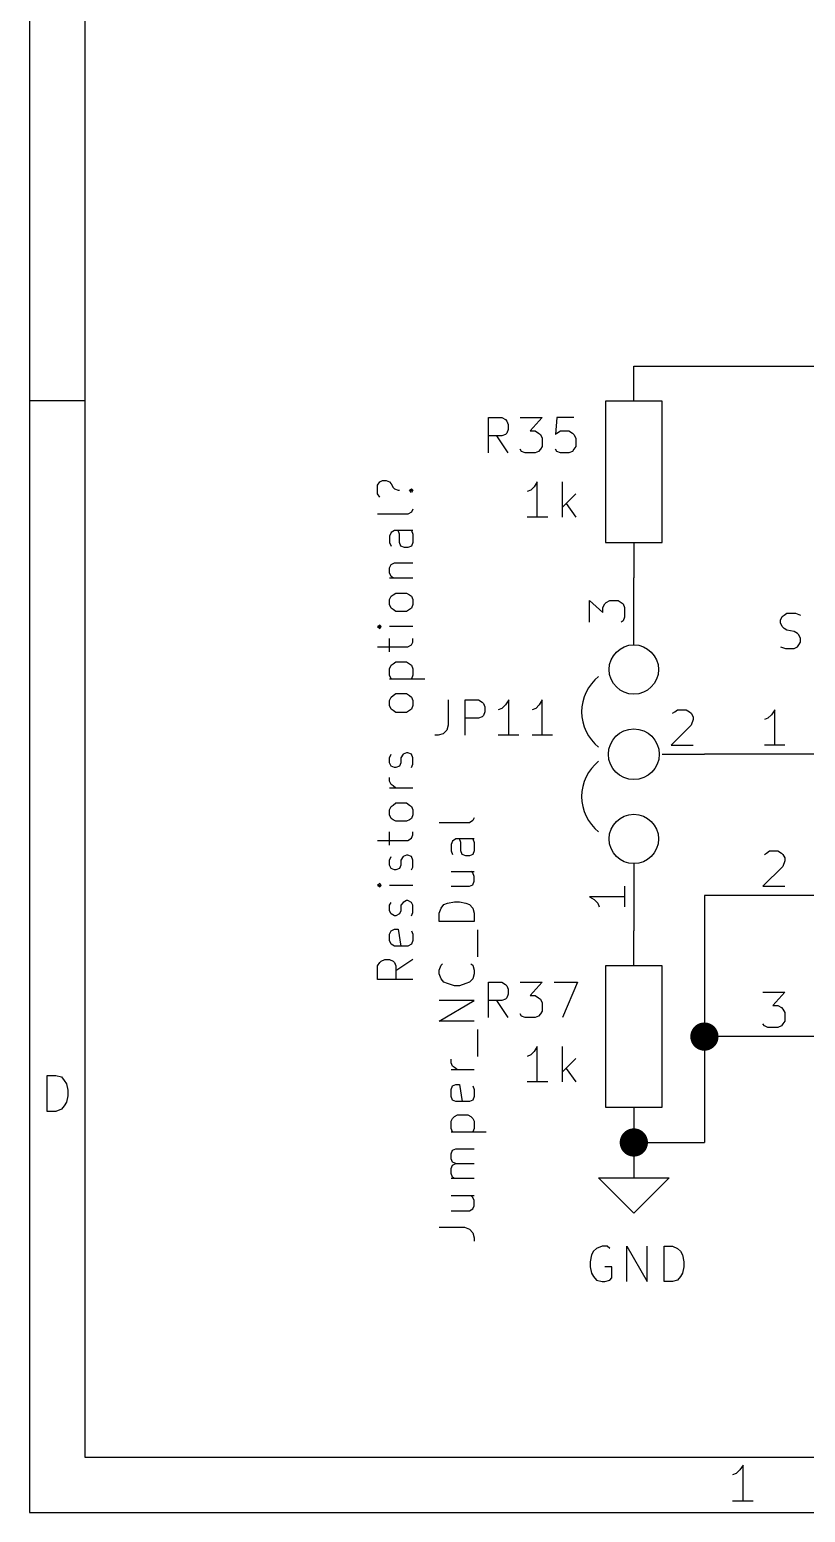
# Model space of a CAD drawing. Extents: x -2.2 to 11.3, y -7.9 to -0.4.
# Drawn here: x 0.394 to 1.493, y -7.874 to -5.774 of the extents above; entities that cross this region are included whole.
import ezdxf

# ---------------------------------------------------------------- set-up
doc = ezdxf.new("R2010")
doc.units = 0
doc.header["$MEASUREMENT"] = 0
for name, color, linetype in [('BLUE3', 171, 'CONTINUOUS'), ('CYAN2', 4, 'CONTINUOUS'), ('GREEN2', 3, 'CONTINUOUS'), ('RED2', 1, 'CONTINUOUS')]:
    doc.layers.add(name, color=color, linetype=linetype)

msp = doc.modelspace()

# ---------------------------------------------------------------- linework, layer by layer
at = {"layer": 'BLUE3', "linetype": 'CONTINUOUS'}
for p, q in [((0.887, -6.419), (0.89, -6.414)), ((0.887, -6.431), (0.887, -6.419)), ((0.89, -6.414), (0.894, -6.412)), ((0.894, -6.412), (0.899, -6.412)), ((0.899, -6.412), (0.904, -6.414)), ((0.904, -6.414), (0.906, -6.417)), ((0.906, -6.417), (0.909, -6.422)), ((0.909, -6.422), (0.911, -6.424)), ((0.911, -6.424), (0.916, -6.426)), ((0.916, -6.426), (0.918, -6.426)), ((0.932, -6.426), (0.935, -6.424)), ((0.935, -6.429), (0.932, -6.426)), ((0.932, -6.426), (0.937, -6.426)), ((0.935, -6.424), (0.937, -6.426)), ((0.937, -6.426), (0.935, -6.429)), ((0.89, -6.436), (0.887, -6.431)), ((0.93, -6.46), (0.887, -6.46)), ((0.935, -6.457), (0.93, -6.46)), ((0.937, -6.453), (0.935, -6.457)), ((0.906, -6.486), (0.904, -6.491)), ((0.911, -6.483), (0.906, -6.486)), ((0.937, -6.483), (0.911, -6.483)), ((0.918, -6.488), (0.916, -6.483)), ((0.918, -6.5), (0.918, -6.488)), ((0.935, -6.483), (0.937, -6.488)), ((0.937, -6.488), (0.937, -6.5)), ((0.904, -6.491), (0.904, -6.5)), ((0.904, -6.5), (0.906, -6.505)), ((0.92, -6.505), (0.918, -6.5)), ((0.925, -6.507), (0.92, -6.505)), ((0.93, -6.507), (0.925, -6.507)), ((0.935, -6.505), (0.93, -6.507)), ((0.937, -6.5), (0.935, -6.505)), ((0.904, -6.536), (0.906, -6.531)), ((0.906, -6.531), (0.911, -6.529)), ((0.911, -6.529), (0.937, -6.529)), ((0.904, -6.543), (0.904, -6.536)), ((0.906, -6.548), (0.904, -6.543)), ((0.904, -6.55), (0.937, -6.55)), ((0.909, -6.55), (0.906, -6.548)), ((0.906, -6.576), (0.909, -6.574)), ((0.909, -6.574), (0.913, -6.572)), ((0.913, -6.572), (0.928, -6.572)), ((0.928, -6.572), (0.932, -6.574)), ((0.932, -6.574), (0.935, -6.576)), ((0.904, -6.581), (0.906, -6.576)), ((0.904, -6.588), (0.904, -6.581)), ((0.906, -6.593), (0.904, -6.588)), ((0.909, -6.595), (0.906, -6.593)), ((0.913, -6.598), (0.909, -6.595)), ((0.932, -6.595), (0.928, -6.598)), ((0.935, -6.593), (0.932, -6.595)), ((0.935, -6.576), (0.937, -6.581)), ((0.937, -6.588), (0.935, -6.593)), ((0.937, -6.581), (0.937, -6.588)), ((0.928, -6.598), (0.913, -6.598)), ((0.89, -6.617), (0.887, -6.619)), ((0.887, -6.619), (0.89, -6.622)), ((0.887, -6.619), (0.892, -6.619)), ((0.892, -6.619), (0.89, -6.617)), ((0.89, -6.622), (0.892, -6.619)), ((0.937, -6.619), (0.904, -6.619)), ((0.904, -6.655), (0.904, -6.636)), ((0.937, -6.641), (0.937, -6.636)), ((0.887, -6.648), (0.93, -6.648)), ((0.93, -6.648), (0.935, -6.645)), ((0.935, -6.645), (0.937, -6.641)), ((0.904, -6.679), (0.906, -6.674)), ((0.904, -6.688), (0.904, -6.679)), ((0.906, -6.674), (0.909, -6.672)), ((0.909, -6.672), (0.913, -6.669)), ((0.913, -6.669), (0.928, -6.669)), ((0.928, -6.669), (0.932, -6.672)), ((0.932, -6.672), (0.935, -6.674)), ((0.935, -6.674), (0.937, -6.679)), ((0.937, -6.679), (0.937, -6.688)), ((0.906, -6.693), (0.904, -6.688)), ((0.904, -6.693), (0.954, -6.693)), ((0.937, -6.688), (0.935, -6.693)), ((0.904, -6.724), (0.906, -6.719)), ((0.906, -6.719), (0.909, -6.717)), ((0.909, -6.717), (0.913, -6.714)), ((0.913, -6.714), (0.928, -6.714)), ((0.928, -6.714), (0.932, -6.717)), ((0.932, -6.717), (0.935, -6.719)), ((0.935, -6.719), (0.937, -6.724)), ((0.904, -6.731), (0.904, -6.724)), ((0.906, -6.736), (0.904, -6.731)), ((0.909, -6.738), (0.906, -6.736)), ((0.913, -6.741), (0.909, -6.738)), ((0.928, -6.741), (0.913, -6.741)), ((0.932, -6.738), (0.928, -6.741)), ((0.935, -6.736), (0.932, -6.738)), ((0.937, -6.731), (0.935, -6.736)), ((0.937, -6.724), (0.937, -6.731)), ((0.904, -6.805), (0.906, -6.8)), ((0.904, -6.812), (0.904, -6.805)), ((0.923, -6.8), (0.92, -6.805)), ((0.92, -6.805), (0.92, -6.812)), ((0.928, -6.798), (0.923, -6.8)), ((0.93, -6.798), (0.928, -6.798)), ((0.935, -6.8), (0.93, -6.798)), ((0.937, -6.805), (0.935, -6.8)), ((0.937, -6.814), (0.937, -6.805)), ((0.906, -6.817), (0.904, -6.812)), ((0.911, -6.819), (0.906, -6.817)), ((0.913, -6.819), (0.911, -6.819)), ((0.918, -6.817), (0.913, -6.819)), ((0.92, -6.812), (0.918, -6.817)), ((0.935, -6.819), (0.937, -6.814)), ((0.904, -6.838), (0.904, -6.833)), ((0.906, -6.843), (0.904, -6.838)), ((0.909, -6.845), (0.906, -6.843)), ((0.913, -6.848), (0.909, -6.845)), ((0.937, -6.848), (0.904, -6.848)), ((0.904, -6.879), (0.906, -6.874)), ((0.904, -6.886), (0.904, -6.879)), ((0.906, -6.891), (0.904, -6.886)), ((0.906, -6.874), (0.909, -6.872)), ((0.909, -6.872), (0.913, -6.869)), ((0.913, -6.869), (0.928, -6.869)), ((0.928, -6.869), (0.932, -6.872)), ((0.932, -6.872), (0.935, -6.874)), ((0.935, -6.874), (0.937, -6.879)), ((0.937, -6.886), (0.935, -6.891)), ((0.937, -6.879), (0.937, -6.886)), ((0.904, -6.929), (0.904, -6.91)), ((0.909, -6.893), (0.906, -6.891)), ((0.913, -6.895), (0.909, -6.893)), ((0.928, -6.895), (0.913, -6.895)), ((0.932, -6.893), (0.928, -6.895)), ((0.935, -6.891), (0.932, -6.893)), ((0.937, -6.914), (0.937, -6.91)), ((0.887, -6.922), (0.93, -6.922)), ((0.93, -6.922), (0.935, -6.919)), ((0.935, -6.919), (0.937, -6.914)), ((0.904, -6.95), (0.906, -6.945)), ((0.904, -6.957), (0.904, -6.95)), ((0.923, -6.945), (0.92, -6.95)), ((0.92, -6.95), (0.92, -6.957)), ((0.928, -6.943), (0.923, -6.945)), ((0.93, -6.943), (0.928, -6.943)), ((0.935, -6.945), (0.93, -6.943)), ((0.937, -6.95), (0.935, -6.945)), ((0.937, -6.96), (0.937, -6.95)), ((0.906, -6.962), (0.904, -6.957)), ((0.911, -6.964), (0.906, -6.962)), ((0.913, -6.964), (0.911, -6.964)), ((0.918, -6.962), (0.913, -6.964)), ((0.92, -6.957), (0.918, -6.962)), ((0.935, -6.964), (0.937, -6.96)), ((0.89, -6.983), (0.887, -6.986)), ((0.887, -6.986), (0.89, -6.988)), ((0.887, -6.986), (0.892, -6.986)), ((0.892, -6.986), (0.89, -6.983)), ((0.89, -6.988), (0.892, -6.986)), ((0.937, -6.986), (0.904, -6.986)), ((0.904, -7.014), (0.906, -7.01)), ((0.904, -7.022), (0.904, -7.014)), ((0.923, -7.01), (0.92, -7.014)), ((0.92, -7.014), (0.92, -7.022)), ((0.928, -7.007), (0.923, -7.01)), ((0.93, -7.007), (0.928, -7.007)), ((0.935, -7.01), (0.93, -7.007)), ((0.937, -7.014), (0.935, -7.01)), ((0.937, -7.024), (0.937, -7.014)), ((0.906, -7.026), (0.904, -7.022)), ((0.911, -7.029), (0.906, -7.026)), ((0.913, -7.029), (0.911, -7.029)), ((0.918, -7.026), (0.913, -7.029)), ((0.92, -7.022), (0.918, -7.026)), ((0.935, -7.029), (0.937, -7.024)), ((0.904, -7.055), (0.906, -7.05)), ((0.904, -7.064), (0.904, -7.055)), ((0.906, -7.05), (0.911, -7.048)), ((0.911, -7.048), (0.916, -7.048)), ((0.916, -7.048), (0.92, -7.072)), ((0.935, -7.05), (0.937, -7.055)), ((0.937, -7.055), (0.937, -7.064)), ((0.906, -7.069), (0.904, -7.064)), ((0.911, -7.072), (0.906, -7.069)), ((0.93, -7.072), (0.911, -7.072)), ((0.935, -7.069), (0.93, -7.072)), ((0.937, -7.064), (0.935, -7.069)), ((0.887, -7.1), (0.89, -7.095)), ((0.89, -7.095), (0.892, -7.093)), ((0.892, -7.093), (0.897, -7.091)), ((0.897, -7.091), (0.904, -7.091)), ((0.904, -7.091), (0.909, -7.093)), ((0.909, -7.093), (0.911, -7.095)), ((0.911, -7.095), (0.913, -7.1)), ((0.937, -7.091), (0.913, -7.107)), ((0.887, -7.119), (0.887, -7.1)), ((0.937, -7.119), (0.887, -7.119)), ((0.913, -7.1), (0.913, -7.119))]:
    msp.add_line(p, q, dxfattribs=at)
at = {"layer": 'CYAN2', "linetype": 'CONTINUOUS'}
for p, q in [((1.044, -6.373), (1.044, -6.323)), ((1.044, -6.323), (1.063, -6.323)), ((1.063, -6.323), (1.068, -6.326)), ((1.068, -6.326), (1.07, -6.328)), ((1.07, -6.328), (1.072, -6.333)), ((1.072, -6.34), (1.07, -6.345)), ((1.072, -6.333), (1.072, -6.34)), ((1.089, -6.323), (1.12, -6.323)), ((1.12, -6.323), (1.103, -6.342)), ((1.103, -6.342), (1.11, -6.342)), ((1.11, -6.342), (1.115, -6.345)), ((1.141, -6.323), (1.139, -6.347)), ((1.165, -6.323), (1.141, -6.323)), ((1.141, -6.345), (1.146, -6.342)), ((1.146, -6.342), (1.158, -6.342)), ((1.158, -6.342), (1.163, -6.345)), ((1.063, -6.349), (1.044, -6.349)), ((1.072, -6.373), (1.056, -6.349)), ((1.068, -6.347), (1.063, -6.349)), ((1.07, -6.345), (1.068, -6.347)), ((1.115, -6.345), (1.118, -6.347)), ((1.118, -6.347), (1.12, -6.352)), ((1.12, -6.364), (1.118, -6.368)), ((1.12, -6.352), (1.12, -6.364)), ((1.139, -6.347), (1.141, -6.345)), ((1.163, -6.345), (1.165, -6.347)), ((1.165, -6.347), (1.168, -6.352)), ((1.168, -6.364), (1.165, -6.368)), ((1.168, -6.352), (1.168, -6.364)), ((1.091, -6.371), (1.089, -6.368)), ((1.096, -6.373), (1.091, -6.371)), ((1.11, -6.373), (1.096, -6.373)), ((1.115, -6.371), (1.11, -6.373)), ((1.118, -6.368), (1.115, -6.371)), ((1.141, -6.371), (1.139, -6.368)), ((1.146, -6.373), (1.141, -6.371)), ((1.158, -6.373), (1.146, -6.373)), ((1.163, -6.371), (1.158, -6.373)), ((1.165, -6.368), (1.163, -6.371)), ((1.104, -6.426), (1.099, -6.428)), ((1.109, -6.421), (1.104, -6.426)), ((1.113, -6.414), (1.109, -6.421)), ((1.113, -6.464), (1.113, -6.414)), ((1.149, -6.464), (1.149, -6.414)), ((1.168, -6.431), (1.149, -6.45)), ((1.154, -6.445), (1.168, -6.464)), ((1.128, -6.464), (1.099, -6.464)), ((1.458, -6.61), (1.46, -6.605)), ((1.458, -6.614), (1.458, -6.61)), ((1.46, -6.619), (1.458, -6.614)), ((1.46, -6.605), (1.463, -6.603)), ((1.463, -6.603), (1.467, -6.6)), ((1.467, -6.6), (1.479, -6.6)), ((1.479, -6.6), (1.486, -6.603)), ((1.463, -6.622), (1.46, -6.619)), ((1.467, -6.624), (1.463, -6.622)), ((1.477, -6.626), (1.467, -6.624)), ((1.482, -6.629), (1.477, -6.626)), ((1.484, -6.631), (1.482, -6.629)), ((1.486, -6.636), (1.484, -6.631)), ((1.486, -6.641), (1.486, -6.636)), ((1.458, -6.648), (1.465, -6.65)), ((1.465, -6.65), (1.477, -6.65)), ((1.477, -6.65), (1.482, -6.648)), ((1.482, -6.648), (1.484, -6.645)), ((1.484, -6.645), (1.486, -6.641)), ((0.987, -6.723), (0.987, -6.759)), ((1.011, -6.773), (1.011, -6.723)), ((1.011, -6.723), (1.03, -6.723)), ((1.03, -6.723), (1.035, -6.726)), ((1.035, -6.726), (1.037, -6.728)), ((1.037, -6.728), (1.039, -6.733)), ((1.039, -6.74), (1.037, -6.745)), ((1.039, -6.733), (1.039, -6.74)), ((1.063, -6.735), (1.058, -6.737)), ((1.068, -6.73), (1.063, -6.735)), ((1.073, -6.723), (1.068, -6.73)), ((1.073, -6.773), (1.073, -6.723)), ((1.111, -6.735), (1.106, -6.737)), ((1.116, -6.73), (1.111, -6.735)), ((1.12, -6.723), (1.116, -6.73)), ((1.12, -6.773), (1.12, -6.723)), ((0.987, -6.759), (0.985, -6.766)), ((1.03, -6.749), (1.011, -6.749)), ((1.035, -6.747), (1.03, -6.749)), ((1.037, -6.745), (1.035, -6.747)), ((0.973, -6.773), (0.968, -6.773)), ((0.98, -6.771), (0.973, -6.773)), ((0.985, -6.766), (0.98, -6.771)), ((1.087, -6.773), (1.058, -6.773)), ((1.135, -6.773), (1.106, -6.773)), ((1.017, -6.897), (0.974, -6.897)), ((1.022, -6.894), (1.017, -6.897)), ((1.024, -6.89), (1.022, -6.894)), ((0.993, -6.923), (0.991, -6.928)), ((0.991, -6.928), (0.991, -6.937)), ((0.998, -6.92), (0.993, -6.923)), ((1.024, -6.92), (0.998, -6.92)), ((1.005, -6.925), (1.003, -6.92)), ((1.005, -6.937), (1.005, -6.925)), ((1.022, -6.92), (1.024, -6.925)), ((1.024, -6.925), (1.024, -6.937)), ((0.991, -6.937), (0.993, -6.942)), ((1.007, -6.942), (1.005, -6.937)), ((1.012, -6.944), (1.007, -6.942)), ((1.017, -6.944), (1.012, -6.944)), ((1.022, -6.942), (1.017, -6.944)), ((1.024, -6.937), (1.022, -6.942)), ((0.991, -6.966), (1.024, -6.966)), ((1.022, -6.968), (1.019, -6.966)), ((1.024, -6.973), (1.022, -6.968)), ((1.024, -6.98), (1.024, -6.973)), ((0.991, -6.987), (1.017, -6.987)), ((1.017, -6.987), (1.022, -6.985)), ((1.022, -6.985), (1.024, -6.98)), ((0.977, -7.018), (0.981, -7.013)), ((0.981, -7.013), (0.986, -7.011)), ((0.986, -7.011), (0.996, -7.009)), ((0.996, -7.009), (1.003, -7.009)), ((1.003, -7.009), (1.012, -7.011)), ((1.012, -7.011), (1.017, -7.013)), ((1.017, -7.013), (1.022, -7.018)), ((0.974, -7.025), (0.977, -7.018)), ((0.974, -7.037), (0.974, -7.025)), ((1.022, -7.018), (1.024, -7.025)), ((1.024, -7.025), (1.024, -7.037)), ((1.024, -7.037), (0.974, -7.037)), ((1.029, -7.087), (1.029, -7.049)), ((0.974, -7.106), (0.977, -7.099)), ((0.977, -7.099), (0.979, -7.097)), ((1.019, -7.097), (1.022, -7.099)), ((1.022, -7.099), (1.024, -7.106)), ((0.974, -7.111), (0.974, -7.106)), ((0.977, -7.118), (0.974, -7.111)), ((0.981, -7.123), (0.977, -7.118)), ((1.022, -7.118), (1.017, -7.123)), ((1.024, -7.111), (1.022, -7.118)), ((1.024, -7.106), (1.024, -7.111)), ((0.986, -7.125), (0.981, -7.123)), ((0.996, -7.128), (0.986, -7.125)), ((1.003, -7.128), (0.996, -7.128)), ((1.012, -7.125), (1.003, -7.128)), ((1.017, -7.123), (1.012, -7.125)), ((1.044, -7.173), (1.044, -7.123)), ((1.044, -7.123), (1.063, -7.123)), ((1.063, -7.123), (1.068, -7.126)), ((1.068, -7.126), (1.07, -7.128)), ((1.07, -7.128), (1.072, -7.133)), ((1.072, -7.14), (1.07, -7.145)), ((1.072, -7.133), (1.072, -7.14)), ((1.089, -7.123), (1.12, -7.123)), ((1.12, -7.123), (1.103, -7.142)), ((1.137, -7.123), (1.17, -7.123)), ((1.17, -7.123), (1.149, -7.173)), ((0.974, -7.178), (1.024, -7.149)), ((1.024, -7.149), (0.974, -7.149)), ((1.063, -7.149), (1.044, -7.149)), ((1.072, -7.173), (1.056, -7.149)), ((1.068, -7.147), (1.063, -7.149)), ((1.07, -7.145), (1.068, -7.147)), ((1.103, -7.142), (1.11, -7.142)), ((1.11, -7.142), (1.115, -7.145)), ((1.115, -7.145), (1.118, -7.147)), ((1.118, -7.147), (1.12, -7.152)), ((1.12, -7.152), (1.12, -7.164)), ((1.024, -7.178), (0.974, -7.178)), ((1.091, -7.171), (1.089, -7.168)), ((1.096, -7.173), (1.091, -7.171)), ((1.11, -7.173), (1.096, -7.173)), ((1.115, -7.171), (1.11, -7.173)), ((1.118, -7.168), (1.115, -7.171)), ((1.12, -7.164), (1.118, -7.168)), ((1.029, -7.228), (1.029, -7.19)), ((1.109, -7.221), (1.104, -7.226)), ((1.113, -7.214), (1.109, -7.221)), ((1.113, -7.264), (1.113, -7.214)), ((1.149, -7.264), (1.149, -7.214)), ((0.991, -7.237), (0.991, -7.232)), ((0.993, -7.242), (0.991, -7.237)), ((0.996, -7.244), (0.993, -7.242)), ((1, -7.247), (0.996, -7.244)), ((1.104, -7.226), (1.099, -7.228)), ((1.168, -7.231), (1.149, -7.25)), ((1.154, -7.245), (1.168, -7.264)), ((1.024, -7.247), (0.991, -7.247)), ((1.128, -7.264), (1.099, -7.264)), ((0.991, -7.275), (0.993, -7.27)), ((0.991, -7.285), (0.991, -7.275)), ((0.993, -7.29), (0.991, -7.285)), ((0.993, -7.27), (0.998, -7.268)), ((0.998, -7.268), (1.003, -7.268)), ((1.003, -7.268), (1.007, -7.292)), ((1.022, -7.27), (1.024, -7.275)), ((1.024, -7.285), (1.022, -7.29)), ((1.024, -7.275), (1.024, -7.285)), ((0.998, -7.292), (0.993, -7.29)), ((1.017, -7.292), (0.998, -7.292)), ((1.022, -7.29), (1.017, -7.292)), ((0.991, -7.32), (0.993, -7.316)), ((0.991, -7.33), (0.991, -7.32)), ((0.993, -7.335), (0.991, -7.33)), ((0.993, -7.316), (0.996, -7.313)), ((0.996, -7.313), (1, -7.311)), ((1, -7.311), (1.015, -7.311)), ((1.015, -7.311), (1.019, -7.313)), ((1.019, -7.313), (1.022, -7.316)), ((1.022, -7.316), (1.024, -7.32)), ((1.024, -7.33), (1.022, -7.335)), ((1.024, -7.32), (1.024, -7.33)), ((0.991, -7.335), (1.041, -7.335)), ((0.991, -7.366), (0.993, -7.361)), ((0.991, -7.373), (0.991, -7.366)), ((0.993, -7.361), (0.998, -7.359)), ((0.998, -7.359), (1.024, -7.359)), ((0.993, -7.378), (0.991, -7.373)), ((0.991, -7.387), (0.993, -7.382)), ((0.991, -7.394), (0.991, -7.387)), ((0.998, -7.38), (0.993, -7.378)), ((0.993, -7.382), (0.998, -7.38)), ((0.998, -7.38), (1.024, -7.38)), ((0.993, -7.399), (0.991, -7.394)), ((1.024, -7.401), (0.991, -7.401)), ((0.996, -7.401), (0.993, -7.399)), ((0.991, -7.425), (1.024, -7.425)), ((1.022, -7.428), (1.019, -7.425)), ((1.024, -7.432), (1.022, -7.428)), ((1.024, -7.44), (1.024, -7.432)), ((0.991, -7.447), (1.017, -7.447)), ((1.017, -7.447), (1.022, -7.444)), ((1.022, -7.444), (1.024, -7.44)), ((0.974, -7.47), (1.01, -7.47)), ((1.01, -7.47), (1.017, -7.473)), ((1.017, -7.473), (1.022, -7.478)), ((1.022, -7.478), (1.024, -7.485)), ((1.024, -7.485), (1.024, -7.49)), ((1.205, -7.497), (1.197, -7.5)), ((1.212, -7.497), (1.205, -7.497)), ((1.216, -7.5), (1.212, -7.497)), ((1.24, -7.547), (1.24, -7.497)), ((1.24, -7.497), (1.269, -7.547)), ((1.269, -7.547), (1.269, -7.497)), ((1.293, -7.547), (1.293, -7.497)), ((1.293, -7.497), (1.305, -7.497)), ((1.305, -7.497), (1.312, -7.5)), ((1.19, -7.509), (1.188, -7.519)), ((1.188, -7.519), (1.188, -7.526)), ((1.193, -7.504), (1.19, -7.509)), ((1.197, -7.5), (1.193, -7.504)), ((1.312, -7.5), (1.316, -7.504)), ((1.316, -7.504), (1.319, -7.509)), ((1.319, -7.509), (1.321, -7.519)), ((1.321, -7.519), (1.321, -7.526)), ((1.188, -7.526), (1.19, -7.535)), ((1.19, -7.535), (1.193, -7.54)), ((1.193, -7.54), (1.197, -7.545)), ((1.219, -7.526), (1.209, -7.526)), ((1.219, -7.542), (1.219, -7.526)), ((1.316, -7.54), (1.312, -7.545)), ((1.319, -7.535), (1.316, -7.54)), ((1.321, -7.526), (1.319, -7.535)), ((1.197, -7.545), (1.205, -7.547)), ((1.205, -7.547), (1.209, -7.547)), ((1.209, -7.547), (1.216, -7.545)), ((1.216, -7.545), (1.219, -7.542)), ((1.305, -7.547), (1.293, -7.547)), ((1.312, -7.545), (1.305, -7.547))]:
    msp.add_line(p, q, dxfattribs=at)
at = {"layer": 'GREEN2', "linetype": 'CONTINUOUS'}
for p, q in [((1.25, -6.25), (2.35, -6.25)), ((1.35, -7), (1.35, -7.2)), ((1.35, -7.2), (1.35, -7.35)), ((1.25, -7.35), (1.35, -7.35))]:
    msp.add_line(p, q, dxfattribs=at)
at = {"layer": 'GREEN2', "const_width": 0.02}
for points in [[(1.34, -7.2, 1), (1.36, -7.2, 1)], [(1.24, -7.35, 1), (1.26, -7.35, 1)]]:
    msp.add_lwpolyline(points, format="xyb", close=True, dxfattribs=at)
at = {"layer": 'RED2', "linetype": 'CONTINUOUS'}
for p, q in [((0.394, -0.394), (0.394, -7.874)), ((0.472, -0.472), (0.472, -7.796)), ((1.25, -6.3), (1.25, -6.25)), ((0.394, -6.299), (0.472, -6.299)), ((1.21, -6.3), (1.21, -6.5)), ((1.29, -6.3), (1.21, -6.3)), ((1.29, -6.5), (1.29, -6.3)), ((1.21, -6.5), (1.29, -6.5)), ((1.25, -6.5), (1.25, -6.55)), ((1.25, -6.645), (1.25, -6.55)), ((1.187, -6.613), (1.187, -6.582)), ((1.187, -6.582), (1.206, -6.599)), ((1.206, -6.592), (1.209, -6.587)), ((1.206, -6.599), (1.206, -6.592)), ((1.209, -6.587), (1.211, -6.585)), ((1.211, -6.585), (1.216, -6.582)), ((1.216, -6.582), (1.228, -6.582)), ((1.228, -6.582), (1.232, -6.585)), ((1.232, -6.585), (1.235, -6.587)), ((1.235, -6.587), (1.237, -6.592)), ((1.237, -6.592), (1.237, -6.606)), ((1.235, -6.611), (1.232, -6.613)), ((1.237, -6.606), (1.235, -6.611)), ((1.305, -6.742), (1.308, -6.74)), ((1.308, -6.74), (1.312, -6.737)), ((1.312, -6.737), (1.324, -6.737)), ((1.324, -6.737), (1.329, -6.74)), ((1.329, -6.74), (1.331, -6.742)), ((1.331, -6.742), (1.334, -6.747)), ((1.45, -6.737), (1.445, -6.744)), ((1.45, -6.787), (1.45, -6.737)), ((1.331, -6.759), (1.303, -6.787)), ((1.334, -6.751), (1.331, -6.759)), ((1.334, -6.747), (1.334, -6.751)), ((1.44, -6.749), (1.435, -6.751)), ((1.445, -6.744), (1.44, -6.749)), ((1.29, -6.8), (1.35, -6.8)), ((1.303, -6.787), (1.334, -6.787)), ((1.55, -6.8), (1.35, -6.8)), ((1.464, -6.787), (1.435, -6.787)), ((1.435, -6.942), (1.438, -6.94)), ((1.438, -6.94), (1.442, -6.937)), ((1.442, -6.937), (1.454, -6.937)), ((1.454, -6.937), (1.459, -6.94)), ((1.459, -6.94), (1.461, -6.942)), ((1.461, -6.942), (1.464, -6.947)), ((1.464, -6.951), (1.461, -6.959)), ((1.464, -6.947), (1.464, -6.951)), ((1.25, -6.955), (1.25, -7.05)), ((1.461, -6.959), (1.433, -6.987)), ((1.237, -6.987), (1.237, -7.016)), ((1.433, -6.987), (1.464, -6.987)), ((1.237, -7.002), (1.187, -7.002)), ((1.187, -7.002), (1.194, -7.006)), ((1.194, -7.006), (1.199, -7.011)), ((1.199, -7.011), (1.201, -7.016)), ((1.55, -7), (1.35, -7)), ((1.25, -7.1), (1.25, -7.05)), ((1.21, -7.1), (1.21, -7.3)), ((1.29, -7.1), (1.21, -7.1)), ((1.29, -7.3), (1.29, -7.1)), ((1.433, -7.137), (1.464, -7.137)), ((1.464, -7.137), (1.447, -7.156)), ((1.447, -7.156), (1.454, -7.156)), ((1.454, -7.156), (1.459, -7.159)), ((1.459, -7.159), (1.461, -7.161)), ((1.461, -7.161), (1.464, -7.166)), ((1.435, -7.185), (1.433, -7.182)), ((1.461, -7.182), (1.459, -7.185)), ((1.464, -7.178), (1.461, -7.182)), ((1.464, -7.166), (1.464, -7.178)), ((1.55, -7.2), (1.35, -7.2)), ((1.44, -7.187), (1.435, -7.185)), ((1.454, -7.187), (1.44, -7.187)), ((1.459, -7.185), (1.454, -7.187)), ((0.419, -7.306), (0.419, -7.255)), ((0.419, -7.255), (0.431, -7.255)), ((0.431, -7.255), (0.439, -7.257)), ((0.439, -7.257), (0.443, -7.262)), ((0.443, -7.262), (0.446, -7.267)), ((0.446, -7.267), (0.448, -7.276)), ((0.448, -7.284), (0.446, -7.293)), ((0.448, -7.276), (0.448, -7.284)), ((0.431, -7.306), (0.419, -7.306)), ((0.439, -7.303), (0.431, -7.306)), ((0.443, -7.298), (0.439, -7.303)), ((0.446, -7.293), (0.443, -7.298)), ((1.21, -7.3), (1.29, -7.3)), ((1.25, -7.3), (1.25, -7.35)), ((1.25, -7.35), (1.25, -7.4)), ((1.25, -7.45), (1.2, -7.4)), ((1.2, -7.4), (1.25, -7.4)), ((1.25, -7.4), (1.3, -7.4)), ((1.3, -7.4), (1.25, -7.45)), ((0.472, -7.796), (11.221, -7.796)), ((1.405, -7.807), (1.4, -7.814)), ((1.405, -7.858), (1.405, -7.807)), ((1.395, -7.819), (1.39, -7.821)), ((1.4, -7.814), (1.395, -7.819)), ((0.394, -7.874), (11.299, -7.874)), ((1.419, -7.858), (1.39, -7.858))]:
    msp.add_line(p, q, dxfattribs=at)
at = {"layer": 'RED2'}
for centre, radius in [((1.25, -6.68), 0.035), ((1.25, -6.8), 0.036), ((1.25, -6.92), 0.035)]:
    msp.add_circle(centre, radius, dxfattribs=at)
for centre in [(1.24, -6.74), (1.24, -6.86)]:
    msp.add_arc(centre, 0.064, -231.4, -128.7, dxfattribs=at)

doc.saveas('drawing.dxf')
